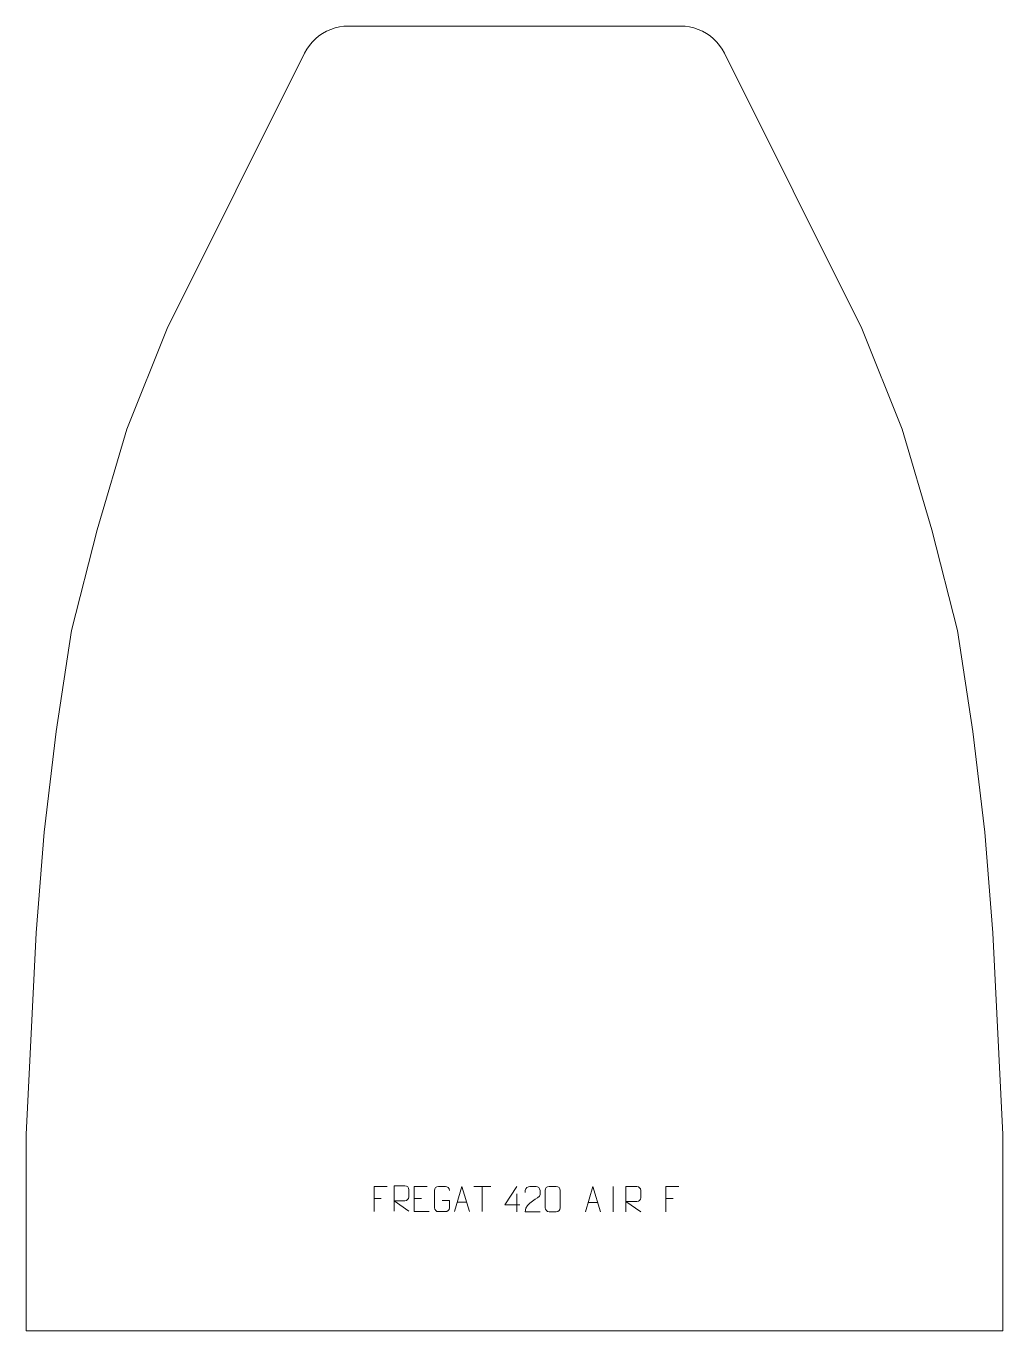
# Model space of a CAD drawing. Header units: millimetres. Extents: x -468 to 502, y 488 to 1783.
import ezdxf

# ---------------------------------------------------------------- set-up
doc = ezdxf.new("R2010")
doc.units = ezdxf.units.MM
doc.header["$MEASUREMENT"] = 0
doc.layers.add('layer 1', color=7, linetype='Continuous')

msp = doc.modelspace()

# ---------------------------------------------------------------- linework, layer by layer
at = {"layer": 'layer 1', "color": 242, "lineweight": 9}
msp.add_open_spline([(-328.4067, 1483.4381), (-328.4067, 1483.4381), (-191.8558, 1756.5402), (-191.8558, 1756.5402), (-191.8558, 1756.5402), (-191.8558, 1756.5402), (-189.6644, 1760.457), (-189.6644, 1760.457), (-189.6644, 1760.457), (-189.6644, 1760.457), (-187.1232, 1764.1557), (-187.1232, 1764.1557), (-187.1232, 1764.1557), (-187.1232, 1764.1557), (-184.2521, 1767.6046), (-184.2521, 1767.6046), (-184.2521, 1767.6046), (-184.2521, 1767.6046), (-181.0754, 1770.7748), (-181.0754, 1770.7748), (-181.0754, 1770.7748), (-181.0754, 1770.7748), (-177.6196, 1773.638), (-177.6196, 1773.638), (-177.6196, 1773.638), (-177.6196, 1773.638), (-173.9145, 1776.1711), (-173.9145, 1776.1711), (-173.9145, 1776.1711), (-173.9145, 1776.1711), (-169.9931, 1778.3515), (-169.9931, 1778.3515), (-169.9931, 1778.3515), (-169.9931, 1778.3515), (-165.8858, 1780.1617), (-165.8858, 1780.1617), (-165.8858, 1780.1617), (-165.8858, 1780.1617), (-161.6307, 1781.5861), (-161.6307, 1781.5861), (-161.6307, 1781.5861), (-161.6307, 1781.5861), (-157.2619, 1782.612), (-157.2619, 1782.612), (-157.2619, 1782.612), (-157.2619, 1782.612), (-152.8163, 1783.2312), (-152.8163, 1783.2312), (-152.8163, 1783.2312), (-152.8163, 1783.2312), (-148.3334, 1783.438), (-148.3334, 1783.438), (-148.3334, 1783.438), (-148.3334, 1783.438), (181.5214, 1783.438), (181.5214, 1783.438), (181.5214, 1783.438), (181.5214, 1783.438), (186.0042, 1783.2312), (186.0042, 1783.2312), (186.0042, 1783.2312), (186.0042, 1783.2312), (190.4483, 1782.612), (190.4483, 1782.612), (190.4483, 1782.612), (190.4483, 1782.612), (194.8171, 1781.5861), (194.8171, 1781.5861), (194.8171, 1781.5861), (194.8171, 1781.5861), (199.0738, 1780.1617), (199.0738, 1780.1617), (199.0738, 1780.1617), (199.0738, 1780.1617), (203.1799, 1778.3515), (203.1799, 1778.3515), (203.1799, 1778.3515), (203.1799, 1778.3515), (207.1021, 1776.1711), (207.1021, 1776.1711), (207.1021, 1776.1711), (207.1021, 1776.1711), (210.8076, 1773.638), (210.8076, 1773.638), (210.8076, 1773.638), (210.8076, 1773.638), (214.2618, 1770.7748), (214.2618, 1770.7748), (214.2618, 1770.7748), (214.2618, 1770.7748), (217.4401, 1767.6046), (217.4401, 1767.6046), (217.4401, 1767.6046), (217.4401, 1767.6046), (220.3112, 1764.1557), (220.3112, 1764.1557), (220.3112, 1764.1557), (220.3112, 1764.1557), (222.8523, 1760.457), (222.8523, 1760.457), (222.8523, 1760.457), (222.8523, 1760.457), (225.0423, 1756.5402), (225.0423, 1756.5402), (225.0423, 1756.5402), (225.0423, 1756.5402), (361.5931, 1483.4381), (361.5931, 1483.4381), (361.5931, 1483.4381), (361.5931, 1483.4381), (401.594, 1383.4382), (401.594, 1383.4382), (401.594, 1383.4382), (401.594, 1383.4382), (431.0935, 1283.4378), (431.0935, 1283.4378), (431.0935, 1283.4378), (431.0935, 1283.4378), (456.594, 1183.4386), (456.594, 1183.4386), (456.594, 1183.4386), (456.594, 1183.4386), (471.5935, 1083.4383), (471.5935, 1083.4383), (471.5935, 1083.4383), (471.5935, 1083.4383), (483.5941, 983.4379), (483.5941, 983.4379), (483.5941, 983.4379), (483.5941, 983.4379), (491.5932, 883.4376), (491.5932, 883.4376), (491.5932, 883.4376), (491.5932, 883.4376), (501.5932, 683.4384), (501.5932, 683.4384), (501.5932, 683.4384), (501.5932, 683.4384), (501.5932, 488.4383), (501.5932, 488.4383), (501.5932, 488.4383), (501.5932, 488.4383), (-468.4064, 488.4383), (-468.4064, 488.4383), (-468.4064, 488.4383), (-468.4064, 488.4383), (-468.4064, 683.4384), (-468.4064, 683.4384), (-468.4064, 683.4384), (-468.4064, 683.4384), (-458.4067, 883.4376), (-458.4067, 883.4376), (-458.4067, 883.4376), (-458.4067, 883.4376), (-450.4062, 983.4379), (-450.4062, 983.4379), (-450.4062, 983.4379), (-450.4062, 983.4379), (-438.4067, 1083.4383), (-438.4067, 1083.4383), (-438.4067, 1083.4383), (-438.4067, 1083.4383), (-423.4064, 1183.4386), (-423.4064, 1183.4386), (-423.4064, 1183.4386), (-423.4064, 1183.4386), (-397.9055, 1283.4378), (-397.9055, 1283.4378), (-397.9055, 1283.4378), (-397.9055, 1283.4378), (-368.406, 1383.4382), (-368.406, 1383.4382), (-368.406, 1383.4382), (-368.406, 1383.4382), (-328.4067, 1483.4381), (-328.4067, 1483.4381)], degree=3, knots=[0, 0, 0, 0, 0.022222222, 0.022222222, 0.022222222, 0.022222222, 0.044444444, 0.044444444, 0.044444444, 0.044444444, 0.066666667, 0.066666667, 0.066666667, 0.066666667, 0.088888889, 0.088888889, 0.088888889, 0.088888889, 0.111111111, 0.111111111, 0.111111111, 0.111111111, 0.133333333, 0.133333333, 0.133333333, 0.133333333, 0.155555556, 0.155555556, 0.155555556, 0.155555556, 0.177777778, 0.177777778, 0.177777778, 0.177777778, 0.2, 0.2, 0.2, 0.2, 0.222222222, 0.222222222, 0.222222222, 0.222222222, 0.244444444, 0.244444444, 0.244444444, 0.244444444, 0.266666667, 0.266666667, 0.266666667, 0.266666667, 0.288888889, 0.288888889, 0.288888889, 0.288888889, 0.311111111, 0.311111111, 0.311111111, 0.311111111, 0.333333333, 0.333333333, 0.333333333, 0.333333333, 0.355555556, 0.355555556, 0.355555556, 0.355555556, 0.377777778, 0.377777778, 0.377777778, 0.377777778, 0.4, 0.4, 0.4, 0.4, 0.422222222, 0.422222222, 0.422222222, 0.422222222, 0.444444444, 0.444444444, 0.444444444, 0.444444444, 0.466666667, 0.466666667, 0.466666667, 0.466666667, 0.488888889, 0.488888889, 0.488888889, 0.488888889, 0.511111111, 0.511111111, 0.511111111, 0.511111111, 0.533333333, 0.533333333, 0.533333333, 0.533333333, 0.555555556, 0.555555556, 0.555555556, 0.555555556, 0.577777778, 0.577777778, 0.577777778, 0.577777778, 0.6, 0.6, 0.6, 0.6, 0.622222222, 0.622222222, 0.622222222, 0.622222222, 0.644444444, 0.644444444, 0.644444444, 0.644444444, 0.666666667, 0.666666667, 0.666666667, 0.666666667, 0.688888889, 0.688888889, 0.688888889, 0.688888889, 0.711111111, 0.711111111, 0.711111111, 0.711111111, 0.733333333, 0.733333333, 0.733333333, 0.733333333, 0.755555556, 0.755555556, 0.755555556, 0.755555556, 0.777777778, 0.777777778, 0.777777778, 0.777777778, 0.8, 0.8, 0.8, 0.8, 0.822222222, 0.822222222, 0.822222222, 0.822222222, 0.844444444, 0.844444444, 0.844444444, 0.844444444, 0.866666667, 0.866666667, 0.866666667, 0.866666667, 0.888888889, 0.888888889, 0.888888889, 0.888888889, 0.911111111, 0.911111111, 0.911111111, 0.911111111, 0.933333333, 0.933333333, 0.933333333, 0.933333333, 0.955555556, 0.955555556, 0.955555556, 0.955555556, 1, 1, 1, 1], dxfattribs=at)
at = {"layer": 'layer 1', "color": 250, "lineweight": 9}
for points, knots in [([(-110.011, 631.7846), (-110.011, 631.7846), (-122.885, 631.7846), (-122.885, 631.7846), (-122.885, 631.7846), (-122.885, 631.7846), (-122.885, 606.831), (-122.885, 606.831)], [0, 0, 0, 0, 0.333333333, 0.333333333, 0.333333333, 0.333333333, 1, 1, 1, 1]), ([(-103.0489, 607.4282), (-103.0489, 607.4282), (-103.0489, 632.3817), (-103.0489, 632.3817), (-103.0489, 632.3817), (-99.4541, 632.3817), (-95.8586, 632.3817), (-92.2634, 632.3817), (-92.2634, 632.3817), (-89.9381, 632.344), (-88.3808, 630.854), (-88.3849, 628.4876), (-88.3849, 628.4876), (-88.3853, 626.4521), (-88.3853, 623.3927), (-88.3849, 621.3567), (-88.3849, 621.3567), (-88.3914, 619.4812), (-90.2037, 617.5394), (-92.2132, 617.5203), (-92.2132, 617.5203), (-92.2132, 617.5203), (-103.0489, 617.5203), (-103.0489, 617.5203), (-103.0489, 617.5203), (-103.0489, 617.5203), (-88.3942, 607.4282), (-88.3942, 607.4282)], [0, 0, 0, 0, 0.125, 0.125, 0.125, 0.125, 0.25, 0.25, 0.25, 0.25, 0.375, 0.375, 0.375, 0.375, 0.5, 0.5, 0.5, 0.5, 0.625, 0.625, 0.625, 0.625, 0.75, 0.75, 0.75, 0.75, 1, 1, 1, 1]), ([(-70.011, 631.7846), (-70.011, 631.7846), (-82.8849, 631.7846), (-82.8849, 631.7846), (-82.8849, 631.7846), (-82.8849, 631.7846), (-82.8849, 606.831), (-82.8849, 606.831), (-82.8849, 606.831), (-82.8849, 606.831), (-68.0191, 606.831), (-68.0191, 606.831)], [0, 0, 0, 0, 0.25, 0.25, 0.25, 0.25, 0.5, 0.5, 0.5, 0.5, 1, 1, 1, 1]), ([(-55.1971, 617.8168), (-55.1971, 617.8168), (-48.029, 617.8168), (-48.029, 617.8168), (-48.029, 617.8168), (-48.029, 617.8168), (-48.029, 610.6487), (-48.029, 610.6487), (-48.029, 610.6487), (-48.1687, 608.3253), (-49.8459, 606.8457), (-51.9937, 606.8349), (-51.9937, 606.8349), (-54.3255, 606.8353), (-56.6575, 606.8353), (-58.989, 606.8349), (-58.989, 606.8349), (-60.9139, 606.7295), (-62.8861, 608.614), (-62.8749, 610.6313), (-62.8749, 610.6313), (-62.8745, 616.4014), (-62.8745, 622.1711), (-62.8749, 627.9404), (-62.8749, 627.9404), (-62.8707, 630.0785), (-61.1239, 631.7977), (-58.9716, 631.7843), (-58.9716, 631.7843), (-56.6459, 631.7843), (-54.3198, 631.7843), (-51.9937, 631.7843), (-51.9937, 631.7843), (-50.047, 631.8197), (-48.0556, 630.3282), (-48.029, 627.8905)], [0, 0, 0, 0, 0.1, 0.1, 0.1, 0.1, 0.2, 0.2, 0.2, 0.2, 0.3, 0.3, 0.3, 0.3, 0.4, 0.4, 0.4, 0.4, 0.5, 0.5, 0.5, 0.5, 0.6, 0.6, 0.6, 0.6, 0.7, 0.7, 0.7, 0.7, 0.8, 0.8, 0.8, 0.8, 1, 1, 1, 1]), ([(-42.9224, 606.8311), (-42.9224, 606.8311), (-35.5514, 631.7846), (-35.5514, 631.7846), (-35.5514, 631.7846), (-35.5514, 631.7846), (-27.9815, 606.8311), (-27.9815, 606.8311)], [0, 0, 0, 0, 0.333333333, 0.333333333, 0.333333333, 0.333333333, 1, 1, 1, 1]), ([(21.9592, 613.6749), (21.9592, 613.6749), (7.1375, 613.6749), (7.1375, 613.6749), (7.1375, 613.6749), (7.1375, 613.6749), (19.0151, 631.7454), (19.0151, 631.7454)], [0, 0, 0, 0, 0.333333333, 0.333333333, 0.333333333, 0.333333333, 1, 1, 1, 1]), ([(41.9198, 606.7712), (37.0054, 606.7715), (32.091, 606.7715), (27.1769, 606.7712), (27.1769, 606.7712), (27.1769, 616.7035), (41.8279, 619.3447), (41.9198, 623.655), (41.9198, 623.655), (41.9195, 625.0791), (41.9195, 626.5028), (41.9198, 627.9261), (41.9198, 627.9261), (41.9029, 630.0032), (39.7801, 631.728), (38.1091, 631.7453), (38.1091, 631.7453), (36.0359, 631.7449), (33.963, 631.7449), (31.8906, 631.7453), (31.8906, 631.7453), (30.0685, 631.7618), (27.2438, 629.9697), (27.1769, 627.8761), (27.1769, 627.8761), (27.1769, 627.8761), (27.1769, 625.8213), (27.1769, 625.8213)], [0, 0, 0, 0, 0.125, 0.125, 0.125, 0.125, 0.25, 0.25, 0.25, 0.25, 0.375, 0.375, 0.375, 0.375, 0.5, 0.5, 0.5, 0.5, 0.625, 0.625, 0.625, 0.625, 0.75, 0.75, 0.75, 0.75, 1, 1, 1, 1]), ([(50.9676, 631.7576), (53.3337, 631.7576), (55.7002, 631.7576), (58.0667, 631.7576), (58.0667, 631.7576), (60.0472, 631.7932), (62.0732, 630.2989), (62.1003, 627.8568), (62.1003, 627.8568), (62.0999, 622.0994), (62.0999, 616.3416), (62.1003, 610.5834), (62.1003, 610.5834), (61.9582, 608.2558), (60.2518, 606.7735), (58.0667, 606.7627), (58.0667, 606.7627), (55.6943, 606.7631), (53.3219, 606.7631), (50.9499, 606.7627), (50.9499, 606.7627), (48.9914, 606.6571), (46.985, 608.545), (46.9964, 610.566), (46.9964, 610.566), (46.9968, 616.3466), (46.9968, 622.1269), (46.9964, 627.9067), (46.9964, 627.9067), (47.0007, 630.0487), (48.7778, 631.7712), (50.9676, 631.7576)], [0, 0, 0, 0, 0.111111111, 0.111111111, 0.111111111, 0.111111111, 0.222222222, 0.222222222, 0.222222222, 0.222222222, 0.333333333, 0.333333333, 0.333333333, 0.333333333, 0.444444444, 0.444444444, 0.444444444, 0.444444444, 0.555555556, 0.555555556, 0.555555556, 0.555555556, 0.666666667, 0.666666667, 0.666666667, 0.666666667, 0.777777778, 0.777777778, 0.777777778, 0.777777778, 1, 1, 1, 1]), ([(87.1433, 606.7013), (87.1433, 606.7013), (94.5143, 631.6548), (94.5143, 631.6548), (94.5143, 631.6548), (94.5143, 631.6548), (102.0842, 606.7013), (102.0842, 606.7013)], [0, 0, 0, 0, 0.333333333, 0.333333333, 0.333333333, 0.333333333, 1, 1, 1, 1]), ([(127.2817, 606.7013), (127.2817, 606.7013), (127.2817, 631.6548), (127.2817, 631.6548), (127.2817, 631.6548), (130.8765, 631.6548), (134.472, 631.6548), (138.0672, 631.6548), (138.0672, 631.6548), (140.3925, 631.6171), (141.9498, 630.1271), (141.9457, 627.7607), (141.9457, 627.7607), (141.9453, 625.7252), (141.9453, 622.6658), (141.9457, 620.6298), (141.9457, 620.6298), (141.9392, 618.7543), (140.1269, 616.8125), (138.1174, 616.7934), (138.1174, 616.7934), (138.1174, 616.7934), (127.2817, 616.7934), (127.2817, 616.7934), (127.2817, 616.7934), (127.2817, 616.7934), (141.9364, 606.7013), (141.9364, 606.7013)], [0, 0, 0, 0, 0.125, 0.125, 0.125, 0.125, 0.25, 0.25, 0.25, 0.25, 0.375, 0.375, 0.375, 0.375, 0.5, 0.5, 0.5, 0.5, 0.625, 0.625, 0.625, 0.625, 0.75, 0.75, 0.75, 0.75, 1, 1, 1, 1]), ([(179.7344, 631.6548), (179.7344, 631.6548), (166.8604, 631.6548), (166.8604, 631.6548), (166.8604, 631.6548), (166.8604, 631.6548), (166.8604, 606.7012), (166.8604, 606.7012)], [0, 0, 0, 0, 0.333333333, 0.333333333, 0.333333333, 0.333333333, 1, 1, 1, 1])]:
    msp.add_open_spline(points, degree=3, knots=knots, dxfattribs=at)
for points in [[(-23.9455, 631.7611), (-23.9455, 631.7611), (-6.9583, 631.7611), (-6.9583, 631.7611)], [(-15.4517, 606.8311), (-15.4517, 606.8311), (-15.4517, 631.7846), (-15.4517, 631.7846)], [(19.0151, 624.436), (19.0151, 624.436), (19.0151, 606.7713), (19.0151, 606.7713)], [(114.6137, 631.6651), (114.6137, 631.6651), (114.6137, 606.691), (114.6137, 606.691)], [(-122.885, 619.9049), (-122.885, 619.9049), (-115.7169, 619.9049), (-115.7169, 619.9049)], [(-82.8849, 619.9049), (-82.8849, 619.9049), (-75.7168, 619.9049), (-75.7168, 619.9049)], [(-40.1998, 616.0805), (-40.1998, 616.0805), (-30.7041, 616.0805), (-30.7041, 616.0805)], [(89.8659, 615.9507), (89.8659, 615.9507), (99.3616, 615.9507), (99.3616, 615.9507)], [(166.8604, 619.7751), (166.8604, 619.7751), (174.0285, 619.7751), (174.0285, 619.7751)]]:
    msp.add_open_spline(points, degree=3, dxfattribs=at)

doc.saveas('drawing.dxf')
